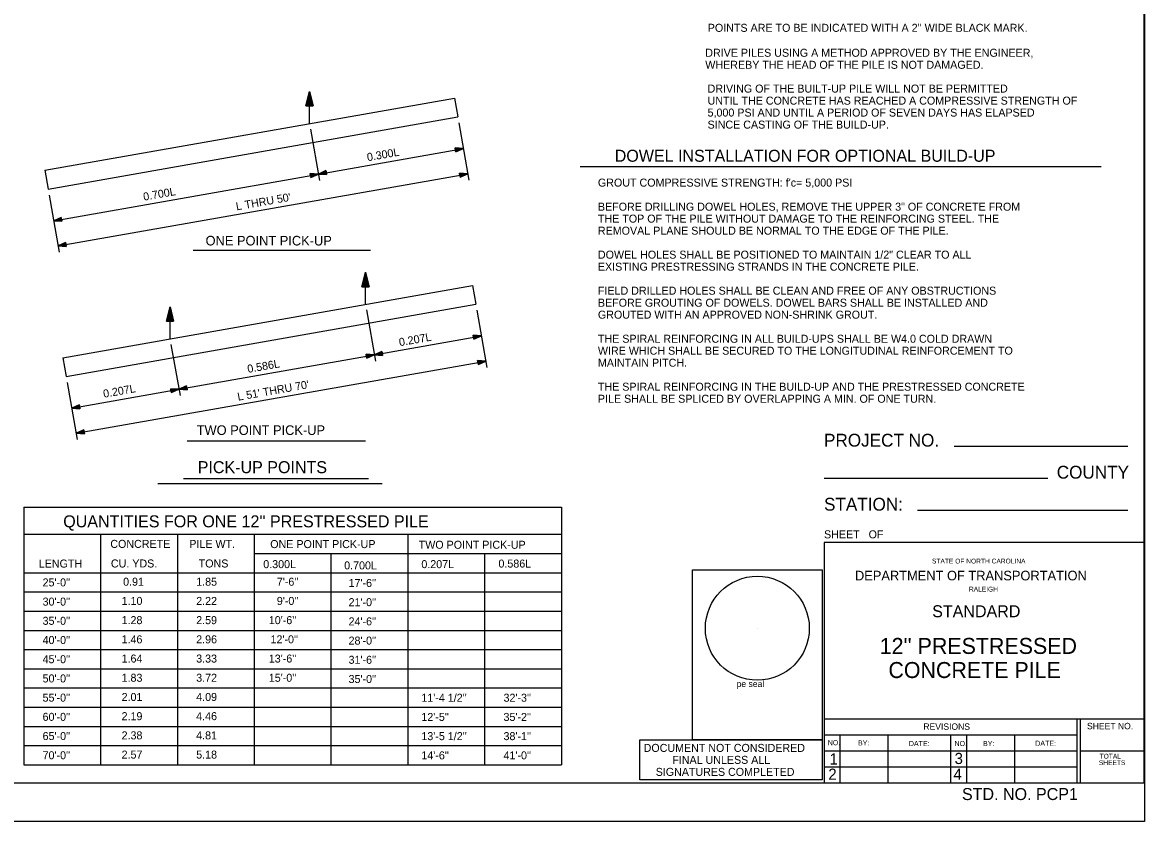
# Model space of a CAD drawing. Extents: x 0 to 22.2, y 0 to 16.7.
# Drawn here: x 10.41 to 22.15, y 0 to 8.36 of the extents above; entities that cross this region are included whole.
import ezdxf

# ---------------------------------------------------------------- set-up
doc = ezdxf.new("R2010")
doc.units = 0
for name, color, linetype in [('Dimension Lines', 7, 'Continuous'), ('Miscellaneous Lines', 7, 'Continuous'), ('Plan Sheet', 7, 'Continuous'), ('Plan Sheet CELL', 7, 'Continuous'), ('Plot Shape', 7, 'Continuous'), ('Sheet Sticker Exception Certification CELL', 7, 'Continuous'), ('Subtitle Text', 7, 'Continuous'), ('Table Border', 7, 'Continuous'), ('Text', 7, 'Continuous'), ('Title Text', 7, 'Continuous'), ('User Information Notes CELL', 7, 'Continuous')]:
    doc.layers.add(name, color=color, linetype=linetype)

msp = doc.modelspace()

# ---------------------------------------------------------------- linework, layer by layer
at = {"layer": 'Dimension Lines'}
for p, q in [((14.974, 7.313), (15.08, 6.714)), ((13.421, 7.246), (13.516, 6.71)), ((13.504, 6.776), (15.022, 7.044)), ((16.245, 6.854), (21.699, 6.854)), ((10.733, 6.288), (13.504, 6.776)), ((10.779, 6.024), (15.068, 6.78)), ((10.685, 6.556), (10.791, 5.958)), ((14.006, 5.354), (14.101, 4.818)), ((15.164, 5.351), (15.269, 4.753)), ((14.089, 4.885), (15.211, 5.083)), ((11.961, 4.994), (12.056, 4.458)), ((10.969, 4.063), (15.257, 4.819)), ((12.044, 4.524), (14.089, 4.885)), ((10.875, 4.595), (10.98, 3.997)), ((10.922, 4.327), (12.044, 4.524))]:
    msp.add_line(p, q, dxfattribs=at)
for points in [[(13.411, 7.489), (13.403, 7.489), (13.411, 7.639), (13.396, 7.489), (13.388, 7.489), (13.411, 7.639), (13.381, 7.489), (13.373, 7.489), (13.411, 7.639), (13.449, 7.489), (13.441, 7.489), (13.411, 7.639), (13.434, 7.489), (13.426, 7.489), (13.411, 7.639), (13.418, 7.489), (13.373, 7.489), (13.449, 7.489), (13.411, 7.639), (13.373, 7.489)], [(14.939, 7.029), (14.938, 7.034), (15.022, 7.044), (14.938, 7.038), (14.937, 7.042), (15.022, 7.044), (14.936, 7.046), (14.935, 7.05), (15.022, 7.044), (14.943, 7.009), (14.942, 7.013), (15.022, 7.044), (14.941, 7.017), (14.941, 7.021), (15.022, 7.044), (14.94, 7.025), (14.935, 7.05), (14.943, 7.009), (15.022, 7.044), (14.935, 7.05)], [(13.422, 6.762), (13.421, 6.766), (13.504, 6.776), (13.42, 6.77), (13.419, 6.774), (13.504, 6.776), (13.419, 6.778), (13.418, 6.782), (13.504, 6.776), (13.425, 6.741), (13.424, 6.745), (13.504, 6.776), (13.424, 6.75), (13.423, 6.754), (13.504, 6.776), (13.422, 6.758), (13.418, 6.782), (13.425, 6.741), (13.504, 6.776), (13.418, 6.782)], [(13.586, 6.791), (13.587, 6.787), (13.504, 6.776), (13.588, 6.783), (13.589, 6.779), (13.504, 6.776), (13.589, 6.774), (13.59, 6.77), (13.504, 6.776), (13.583, 6.812), (13.584, 6.807), (13.504, 6.776), (13.584, 6.803), (13.585, 6.799), (13.504, 6.776), (13.586, 6.795), (13.59, 6.77), (13.583, 6.812), (13.504, 6.776), (13.59, 6.77)], [(14.986, 6.766), (14.985, 6.77), (15.068, 6.78), (14.984, 6.774), (14.983, 6.778), (15.068, 6.78), (14.983, 6.782), (14.982, 6.786), (15.068, 6.78), (14.989, 6.745), (14.989, 6.749), (15.068, 6.78), (14.988, 6.753), (14.987, 6.757), (15.068, 6.78), (14.986, 6.761), (14.982, 6.786), (14.989, 6.745), (15.068, 6.78), (14.982, 6.786)], [(10.815, 6.302), (10.816, 6.298), (10.733, 6.288), (10.817, 6.294), (10.817, 6.29), (10.733, 6.288), (10.818, 6.286), (10.819, 6.282), (10.733, 6.288), (10.812, 6.323), (10.812, 6.319), (10.733, 6.288), (10.813, 6.315), (10.814, 6.311), (10.733, 6.288), (10.814, 6.306), (10.819, 6.282), (10.812, 6.323), (10.733, 6.288), (10.819, 6.282)], [(10.862, 6.038), (10.862, 6.034), (10.779, 6.024), (10.863, 6.03), (10.864, 6.026), (10.779, 6.024), (10.865, 6.022), (10.865, 6.018), (10.779, 6.024), (10.858, 6.059), (10.859, 6.055), (10.779, 6.024), (10.86, 6.051), (10.86, 6.047), (10.779, 6.024), (10.861, 6.043), (10.865, 6.018), (10.858, 6.059), (10.779, 6.024), (10.865, 6.018)], [(13.996, 5.597), (13.989, 5.597), (13.996, 5.748), (13.981, 5.597), (13.974, 5.597), (13.996, 5.748), (13.966, 5.597), (13.958, 5.597), (13.996, 5.748), (14.034, 5.597), (14.026, 5.597), (13.996, 5.748), (14.019, 5.597), (14.011, 5.597), (13.996, 5.748), (14.004, 5.597), (13.958, 5.597), (14.034, 5.597), (13.996, 5.748), (13.958, 5.597)], [(11.951, 5.236), (11.943, 5.236), (11.951, 5.387), (11.936, 5.236), (11.928, 5.236), (11.951, 5.387), (11.921, 5.236), (11.913, 5.236), (11.951, 5.387), (11.988, 5.236), (11.981, 5.236), (11.951, 5.387), (11.973, 5.236), (11.966, 5.236), (11.951, 5.387), (11.958, 5.236), (11.913, 5.236), (11.988, 5.236), (11.951, 5.387), (11.913, 5.236)], [(15.128, 5.068), (15.128, 5.072), (15.211, 5.083), (15.127, 5.076), (15.126, 5.081), (15.211, 5.083), (15.126, 5.085), (15.125, 5.089), (15.211, 5.083), (15.132, 5.048), (15.131, 5.052), (15.211, 5.083), (15.131, 5.056), (15.13, 5.06), (15.211, 5.083), (15.129, 5.064), (15.125, 5.089), (15.132, 5.048), (15.211, 5.083), (15.125, 5.089)], [(14.007, 4.87), (14.006, 4.875), (14.089, 4.885), (14.005, 4.879), (14.005, 4.883), (14.089, 4.885), (14.004, 4.887), (14.003, 4.891), (14.089, 4.885), (14.01, 4.85), (14.01, 4.854), (14.089, 4.885), (14.009, 4.858), (14.008, 4.862), (14.089, 4.885), (14.007, 4.866), (14.003, 4.891), (14.01, 4.85), (14.089, 4.885), (14.003, 4.891)], [(14.172, 4.9), (14.172, 4.895), (14.089, 4.885), (14.173, 4.891), (14.174, 4.887), (14.089, 4.885), (14.175, 4.883), (14.175, 4.879), (14.089, 4.885), (14.168, 4.92), (14.169, 4.916), (14.089, 4.885), (14.17, 4.912), (14.17, 4.908), (14.089, 4.885), (14.171, 4.904), (14.175, 4.879), (14.168, 4.92), (14.089, 4.885), (14.175, 4.879)], [(15.175, 4.804), (15.174, 4.808), (15.257, 4.819), (15.174, 4.813), (15.173, 4.817), (15.257, 4.819), (15.172, 4.821), (15.171, 4.825), (15.257, 4.819), (15.179, 4.784), (15.178, 4.788), (15.257, 4.819), (15.177, 4.792), (15.176, 4.796), (15.257, 4.819), (15.176, 4.8), (15.171, 4.825), (15.179, 4.784), (15.257, 4.819), (15.171, 4.825)], [(11.961, 4.51), (11.961, 4.514), (12.044, 4.524), (11.96, 4.518), (11.959, 4.522), (12.044, 4.524), (11.958, 4.526), (11.958, 4.53), (12.044, 4.524), (11.965, 4.489), (11.964, 4.493), (12.044, 4.524), (11.963, 4.497), (11.963, 4.502), (12.044, 4.524), (11.962, 4.506), (11.958, 4.53), (11.965, 4.489), (12.044, 4.524), (11.958, 4.53)], [(12.126, 4.539), (12.127, 4.535), (12.044, 4.524), (12.128, 4.531), (12.128, 4.527), (12.044, 4.524), (12.129, 4.522), (12.13, 4.518), (12.044, 4.524), (12.123, 4.56), (12.123, 4.555), (12.044, 4.524), (12.124, 4.551), (12.125, 4.547), (12.044, 4.524), (12.126, 4.543), (12.13, 4.518), (12.123, 4.56), (12.044, 4.524), (12.13, 4.518)], [(11.005, 4.341), (11.005, 4.337), (10.922, 4.327), (11.006, 4.333), (11.007, 4.329), (10.922, 4.327), (11.007, 4.325), (11.008, 4.32), (10.922, 4.327), (11.001, 4.362), (11.002, 4.358), (10.922, 4.327), (11.002, 4.353), (11.003, 4.349), (10.922, 4.327), (11.004, 4.345), (11.008, 4.32), (11.001, 4.362), (10.922, 4.327), (11.008, 4.32)], [(11.051, 4.077), (11.052, 4.073), (10.969, 4.063), (11.053, 4.069), (11.053, 4.065), (10.969, 4.063), (11.054, 4.061), (11.055, 4.057), (10.969, 4.063), (11.047, 4.098), (11.048, 4.094), (10.969, 4.063), (11.049, 4.09), (11.05, 4.085), (10.969, 4.063), (11.05, 4.081), (11.055, 4.057), (11.047, 4.098), (10.969, 4.063), (11.055, 4.057)]]:
    msp.add_lwpolyline(points, dxfattribs=at)
at = {"layer": 'Miscellaneous Lines'}
for p, q in [((13.411, 7.304), (13.411, 7.639)), ((10.64, 6.816), (14.929, 7.572)), ((14.929, 7.572), (14.963, 7.374)), ((10.675, 6.618), (14.963, 7.374)), ((10.64, 6.816), (10.675, 6.618)), ((13.996, 5.413), (13.996, 5.748)), ((10.829, 4.854), (15.118, 5.611)), ((15.118, 5.611), (15.153, 5.413)), ((10.864, 4.656), (15.153, 5.413)), ((11.951, 5.052), (11.951, 5.387)), ((10.829, 4.854), (10.864, 4.656))]:
    msp.add_line(p, q, dxfattribs=at)
at = {"layer": 'Plan Sheet'}
msp.add_line((22.152, 0), (22.152, 0), dxfattribs=at)
at = {"layer": 'Plan Sheet CELL'}
for p, q in [((22.146, 14.476), (22.146, 0.406)), ((21.979, 3.924), (20.159, 3.924)), ((21.141, 3.589), (18.797, 3.589)), ((21.979, 3.254), (19.775, 3.254)), ((22.146, 2.919), (18.797, 2.919)), ((18.797, 2.919), (18.797, 0.406)), ((18.797, 1.076), (22.146, 1.076)), ((21.443, 1.076), (21.443, 0.406)), ((21.477, 1.076), (21.477, 0.406)), ((18.797, 0.909), (21.444, 0.909)), ((18.964, 0.909), (18.964, 0.406)), ((19.466, 0.906), (19.466, 0.404)), ((20.12, 0.909), (20.12, 0.402)), ((20.288, 0.909), (20.288, 0.406)), ((20.79, 0.909), (20.79, 0.406)), ((18.797, 0.741), (21.45, 0.741)), ((21.477, 0.741), (22.141, 0.741)), ((18.797, 0.574), (21.444, 0.574)), ((0.706, 0.406), (22.146, 0.406)), ((22.152, 0), (22.152, 0))]:
    msp.add_line(p, q, dxfattribs=at)
at = {"layer": 'Plot Shape'}
msp.add_lwpolyline([(0, 14.74), (22.152, 14.74), (22.152, 0), (0, 0)], close=True, dxfattribs=at)
at = {"layer": 'Sheet Sticker Exception Certification CELL'}
msp.add_lwpolyline([(16.869, 0.855), (18.778, 0.855), (18.778, 0.435), (16.869, 0.435)], close=True, dxfattribs=at)
at = {"layer": 'Subtitle Text'}
for p, q in [((12.192, 5.979), (14.05, 5.979)), ((12.131, 3.984), (13.998, 3.984))]:
    msp.add_line(p, q, dxfattribs=at)
at = {"layer": 'Table Border'}
for p, q in [((10.42, 3.289), (10.42, 0.594)), ((10.42, 3.289), (16.048, 3.289)), ((16.048, 3.289), (16.048, 0.594)), ((10.42, 3.006), (16.048, 3.006)), ((11.224, 3.006), (11.224, 0.594)), ((12.028, 3.006), (12.028, 0.594)), ((12.832, 3.006), (12.832, 0.594)), ((14.44, 3.006), (14.44, 0.594)), ((12.832, 2.805), (16.048, 2.805)), ((13.636, 2.805), (13.636, 0.594)), ((15.244, 2.805), (15.244, 0.594)), ((10.42, 2.604), (16.048, 2.604)), ((10.42, 2.403), (16.048, 2.403)), ((10.42, 2.202), (16.048, 2.202)), ((10.42, 2.001), (16.048, 2.001)), ((10.42, 1.8), (16.048, 1.8)), ((10.42, 1.599), (16.048, 1.599)), ((10.42, 1.398), (16.048, 1.398)), ((10.42, 1.197), (16.048, 1.197)), ((10.42, 0.996), (16.048, 0.996)), ((10.42, 0.795), (16.048, 0.795)), ((10.42, 0.594), (16.048, 0.594))]:
    msp.add_line(p, q, dxfattribs=at)
at = {"layer": 'Title Text'}
for p, q in [((11.823, 3.538), (14.173, 3.538)), ((12.091, 3.59), (14.03, 3.59))]:
    msp.add_line(p, q, dxfattribs=at)
at = {"layer": 'User Information Notes CELL'}
msp.add_line((18.099, 2.023), (18.099, 2.023), dxfattribs=at)
msp.add_lwpolyline([(17.421, 2.635), (18.778, 2.635), (18.778, 0.855), (17.421, 0.855)], close=True, dxfattribs=at)
msp.add_circle((18.099, 2.023), 0.544, dxfattribs=at)

# ---------------------------------------------------------------- texts
at = {"layer": 'Plan Sheet CELL'}
for s, height, p in [('PROJECT NO.', 0.134, (18.797, 3.924)), ('COUNTY', 0.134, (21.233, 3.589)), ('STATION:', 0.134, (18.797, 3.254)), ('SHEET   OF  ', 0.08375, (18.797, 2.964)), ('STATE OF NORTH CAROLINA', 0.05025, (19.927, 2.701)), ('DEPARTMENT OF TRANSPORTATION', 0.1005, (19.121, 2.524)), ('RALEIGH', 0.0502, (20.314, 2.407)), ('REVISIONS', 0.067, (19.837, 0.96)), ('SHEET NO.', 0.067, (21.55, 0.966)), ('NO.', 0.0534, (18.836, 0.799)), ('BY:', 0.0534, (19.153, 0.796)), ('DATE:', 0.0534, (19.685, 0.79)), ('NO.', 0.0534, (20.163, 0.79)), ('BY:', 0.0534, (20.462, 0.79)), ('DATE:', 0.0534, (21.008, 0.793)), ('1', 0.117, (18.854, 0.596)), ('3', 0.117, (20.164, 0.602)), ('TOTAL', 0.0502, (21.682, 0.659)), ('SHEETS', 0.0502, (21.674, 0.591)), ('2', 0.117, (18.842, 0.437)), ('4', 0.117, (20.152, 0.437))]:
    msp.add_text(s, height=height, dxfattribs=at).set_placement(p)
at = {"layer": 'Sheet Sticker Exception Certification CELL'}
for s, p in [('DOCUMENT NOT CONSIDERED', (16.909, 0.729)), ('FINAL UNLESS ALL', (17.209, 0.604)), ('SIGNATURES COMPLETED', (17.035, 0.478))]:
    msp.add_text(s, height=0.08356, dxfattribs=at).set_placement(p)
at = {"layer": 'Subtitle Text'}
for s, p in [('ONE POINT PICK-UP', (12.323, 6.029)), ('TWO POINT PICK-UP', (12.23, 4.046))]:
    msp.add_text(s, height=0.1005, dxfattribs=at).set_placement(p)
at = {"layer": 'Text'}
for s, height, p in [("POINTS ARE TO BE INDICATED WITH A 2'' WIDE BLACK MARK.", 0.08375, (17.58, 8.265)), ('DRIVE PILES USING A METHOD APPROVED BY THE ENGINEER,', 0.08375, (17.554, 8.004)), ('WHEREBY THE HEAD OF THE PILE IS NOT DAMAGED.', 0.08375, (17.554, 7.878)), ('DRIVING OF THE BUILT-UP PILE WILL NOT BE PERMITTED', 0.08375, (17.578, 7.629)), ('UNTIL THE CONCRETE HAS REACHED A COMPRESSIVE STRENGTH OF', 0.08375, (17.578, 7.503)), ('5,000 PSI AND UNTIL A PERIOD OF SEVEN DAYS HAS ELAPSED', 0.08375, (17.578, 7.378)), ('SINCE CASTING OF THE BUILD-UP.', 0.08375, (17.578, 7.252)), ('DOWEL INSTALLATION FOR OPTIONAL BUILD-UP', 0.12562, (16.606, 6.905)), ("GROUT COMPRESSIVE STRENGTH: f'c= 5,000 PSI", 0.08375, (16.43, 6.645)), ('BEFORE DRILLING DOWEL HOLES, REMOVE THE UPPER 3" OF CONCRETE FROM ', 0.08375, (16.43, 6.393)), ('THE TOP OF THE PILE WITHOUT DAMAGE TO THE REINFORCING STEEL. THE', 0.08375, (16.43, 6.268)), ('REMOVAL PLANE SHOULD BE NORMAL TO THE EDGE OF THE PILE.', 0.08375, (16.43, 6.142)), ('DOWEL HOLES SHALL BE POSITIONED TO MAINTAIN 1/2" CLEAR TO ALL ', 0.08375, (16.43, 5.891)), ('EXISTING PRESTRESSING STRANDS IN THE CONCRETE PILE.', 0.08375, (16.43, 5.765)), ('FIELD DRILLED HOLES SHALL BE CLEAN AND FREE OF ANY OBSTRUCTIONS ', 0.08375, (16.43, 5.514)), ('BEFORE GROUTING OF DOWELS. DOWEL BARS SHALL BE INSTALLED AND ', 0.08375, (16.43, 5.388)), ('GROUTED WITH AN APPROVED NON-SHRINK GROUT.', 0.08375, (16.43, 5.263)), ('THE SPIRAL REINFORCING IN ALL BUILD-UPS SHALL BE W4.0 COLD DRAWN', 0.08375, (16.43, 5.011)), ('WIRE WHICH SHALL BE SECURED TO THE LONGITUDINAL REINFORCEMENT TO', 0.08375, (16.43, 4.886)), ('MAINTAIN PITCH.', 0.08375, (16.43, 4.76)), ('THE SPIRAL REINFORCING IN THE BUILD-UP AND THE PRESTRESSED CONCRETE ', 0.08375, (16.43, 4.509)), ('PILE SHALL BE SPLICED BY OVERLAPPING A MIN. OF ONE TURN.', 0.08375, (16.43, 4.383)), ("QUANTITIES FOR ONE 12'' PRESTRESSED PILE", 0.12562, (10.833, 3.079)), ('CONCRETE', 0.0837, (11.326, 2.864)), ('PILE WT.', 0.0837, (12.153, 2.864)), ('ONE POINT PICK-UP', 0.08375, (13, 2.862)), ('TWO POINT PICK-UP', 0.08375, (14.554, 2.855)), ('LENGTH', 0.0837, (10.577, 2.658)), ('CU. YDS.', 0.0837, (11.332, 2.659)), ('TONS', 0.0837, (12.251, 2.659)), ('0.300L', 0.0837, (12.927, 2.652)), ('0.700L', 0.0837, (13.774, 2.639)), ('0.207L', 0.0837, (14.582, 2.652)), ('0.586L', 0.0837, (15.389, 2.658)), ("25'-0''", 0.0837, (10.617, 2.461)), ('0.91', 0.0837, (11.46, 2.468)), ('1.85', 0.0837, (12.225, 2.468)), ("7'-6''", 0.0837, (13.069, 2.468)), ("17'-6''", 0.0837, (13.82, 2.455)), ('1.10', 0.0837, (11.444, 2.267)), ('2.22', 0.0837, (12.225, 2.267)), ("9'-0''", 0.0837, (13.069, 2.267)), ("30'-0''", 0.0837, (10.617, 2.26)), ("21'-0''", 0.0837, (13.82, 2.254)), ('STANDARD', 0.1256, (19.929, 2.138)), ("35'-0''", 0.0837, (10.617, 2.059)), ('1.28', 0.0837, (11.444, 2.066)), ('2.59', 0.0837, (12.225, 2.066)), ("10'-6''", 0.0837, (12.985, 2.066)), ("24'-6''", 0.0837, (13.82, 2.053)), ("40'-0''", 0.0837, (10.617, 1.858)), ('1.46', 0.0837, (11.444, 1.865)), ('2.96', 0.0837, (12.225, 1.865)), ("12'-0''", 0.0837, (13.003, 1.865)), ("28'-0''", 0.0837, (13.82, 1.852)), ("12'' PRESTRESSED", 0.1675, (19.38, 1.754)), ("45'-0''", 0.0837, (10.617, 1.657)), ('1.64', 0.0837, (11.444, 1.664)), ('3.33', 0.0837, (12.225, 1.664)), ("13'-6''", 0.0837, (12.985, 1.664)), ("31'-6''", 0.0837, (13.82, 1.651)), ('CONCRETE PILE', 0.1675, (19.471, 1.502)), ("50'-0''", 0.0837, (10.617, 1.456)), ('1.83', 0.0837, (11.444, 1.463)), ('3.72', 0.0837, (12.225, 1.463)), ("15'-0''", 0.0837, (12.985, 1.463)), ("35'-0''", 0.0837, (13.82, 1.45)), ("55'-0''", 0.0837, (10.617, 1.255)), ('2.01', 0.0837, (11.444, 1.262)), ('4.09', 0.0837, (12.225, 1.262)), ("11'-4 1/2''", 0.08375, (14.582, 1.254)), ("32'-3''", 0.0837, (15.442, 1.254)), ("60'-0''", 0.0837, (10.617, 1.054)), ('2.19', 0.0837, (11.444, 1.061)), ('4.46', 0.0837, (12.225, 1.061)), ("12'-5''", 0.0837, (14.582, 1.053)), ("35'-2''", 0.0837, (15.442, 1.053)), ('2.38', 0.0837, (11.444, 0.86)), ('4.81', 0.0837, (12.225, 0.86)), ("13'-5 1/2''", 0.08375, (14.582, 0.852)), ("65'-0''", 0.0837, (10.617, 0.853)), ("38'-1''", 0.0837, (15.442, 0.852)), ("70'-0''", 0.0837, (10.617, 0.652)), ('2.57', 0.0837, (11.444, 0.659)), ('5.18', 0.0837, (12.225, 0.659)), ("14'-6''", 0.0837, (14.582, 0.651)), ("41'-0''", 0.0837, (15.442, 0.651)), ('STD. NO. PCP1', 0.12562, (20.241, 0.225))]:
    msp.add_text(s, height=height, dxfattribs=at).set_placement(p)
for s, height, rotation, p in [('0.300L', 0.0837, 9.9997, (14.02, 6.91)), ('0.700L', 0.0837, 9.9998, (11.678, 6.497)), ("L THRU 50'", 0.0837, 9.9998, (12.648, 6.396)), ('0.207L', 0.0838, 9.9997, (14.355, 4.974)), ('0.586L', 0.0837, 9.9998, (12.768, 4.695)), ("L 51' THRU 70'", 0.08375, 9.9998, (12.664, 4.404)), ('0.207L', 0.0837, 9.9997, (11.259, 4.435))]:
    msp.add_text(s, height=height, rotation=rotation, dxfattribs=at).set_placement(p)
at = {"layer": 'Title Text'}
msp.add_text('PICK-UP POINTS', height=0.12562, dxfattribs=at).set_placement((12.241, 3.646))
at = {"layer": 'User Information Notes CELL'}
msp.add_text('pe seal', height=0.067, dxfattribs=at).set_placement((17.882, 1.408))

doc.saveas('drawing.dxf')
